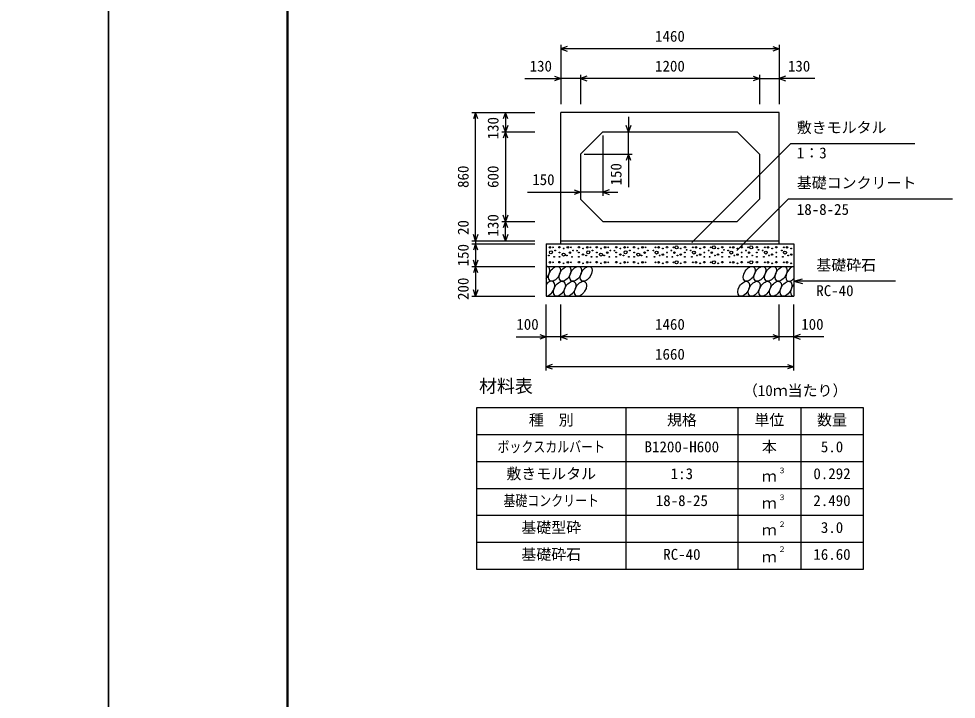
# Model space of a CAD drawing. Units: millimetres, scale not verified. Extents: x -50400 to 50400, y -17820 to 17820.
# Drawn here: x -600 to 5677, y 94 to 4649 of the extents above; entities that cross this region are included whole.
import ezdxf
from ezdxf.enums import TextEntityAlignment as Align

# ---------------------------------------------------------------- set-up
doc = ezdxf.new("R2010")
doc.units = ezdxf.units.MM
doc.header["$LTSCALE"] = 60
for name, color, linetype, lineweight in [('0-0_DIM', 7, 'Continuous', 25), ('0-1_Defpoints', 5, 'Continuous', 25), ('0-2_HATCH', 6, 'Continuous', 25), ('0-3_HYO', 3, 'Continuous', 25), ('0-4_HYO2', 4, 'Continuous', 25), ('0-5_OUTLINE', 3, 'Continuous', 25), ('0-7_TXT', 7, 'Continuous', 25), ('0-8_WAKU', 3, 'Continuous', 25)]:
    doc.layers.add(name, color=color, linetype=linetype, lineweight=lineweight)
doc.styles.add('ＭＳ ゴシック', font='')
doc.styles.get('ＭＳ ゴシック').set_extended_font_data('MS Gothic')

msp = doc.modelspace()

# ---------------------------------------------------------------- linework, layer by layer
at = {"layer": '0-0_DIM'}
for p, q in [((3029.98, 4473.78), (3029.98, 4076.89)), ((4489.98, 4473.78), (4489.98, 4076.89)), ((4489.98, 4448.78), (3029.98, 4448.78)), ((3159.98, 4273.78), (3159.98, 4076.89)), ((4359.98, 4273.78), (4359.98, 4076.89)), ((2789.24, 4248.78), (3029.98, 4248.78)), ((3159.98, 4248.78), (3029.98, 4248.78)), ((4359.98, 4248.78), (3159.98, 4248.78)), ((4359.98, 4248.78), (4489.98, 4248.78)), ((4730.73, 4248.78), (4489.98, 4248.78)), ((2433.88, 4021.89), (2854.98, 4021.89)), ((2458.88, 3161.89), (2458.88, 4021.89)), ((2658.88, 4021.89), (2658.88, 3891.89)), ((3482.46, 3991.89), (3482.46, 3891.89)), ((2633.88, 3891.89), (2854.98, 3891.89)), ((2658.88, 3891.89), (2658.88, 3291.89)), ((3482.46, 3741.89), (3482.46, 3891.89)), ((3309.98, 3866.89), (3309.98, 3463.87)), ((3906.2, 3152.55), (4566.48, 3812.83)), ((5398.89, 3812.83), (4566.48, 3812.83)), ((3184.98, 3741.89), (3507.46, 3741.89)), ((3482.46, 3741.89), (3482.46, 3521.01)), ((2805.88, 3488.87), (3159.98, 3488.87)), ((3309.98, 3488.87), (3159.98, 3488.87)), ((3309.98, 3488.87), (3409.98, 3488.87)), ((4208.01, 3098.16), (4552.07, 3442.22)), ((5651.62, 3442.22), (4552.07, 3442.22)), ((2633.88, 3291.89), (2854.98, 3291.89)), ((2658.88, 3161.89), (2658.88, 3291.89)), ((2433.88, 3161.89), (2854.98, 3161.89)), ((2433.88, 3141.89), (2854.98, 3141.89)), ((2458.88, 3161.89), (2458.88, 3141.89)), ((2458.88, 3141.89), (2458.88, 2991.89)), ((2433.88, 2991.89), (2854.98, 2991.89)), ((2458.88, 2991.89), (2458.88, 2791.89)), ((4589.98, 2891.89), (4647.94, 2907.42)), ((5269.79, 2891.89), (4589.98, 2891.89)), ((4589.98, 2891.89), (4647.94, 2876.36)), ((2433.88, 2791.89), (2854.98, 2791.89)), ((2929.98, 2295.28), (2929.98, 2736.89)), ((3029.98, 2495.28), (3029.98, 2736.89)), ((4489.98, 2495.28), (4489.98, 2736.89)), ((4489.98, 2495.28), (4489.98, 2736.89)), ((4589.98, 2295.28), (4589.98, 2736.89)), ((2730.44, 2520.28), (2929.98, 2520.28)), ((3029.98, 2520.28), (2929.98, 2520.28)), ((4489.98, 2520.28), (3029.98, 2520.28)), ((4589.98, 2520.28), (4489.98, 2520.28)), ((4789.53, 2520.28), (4589.98, 2520.28)), ((4589.98, 2320.28), (2929.98, 2320.28))]:
    msp.add_line(p, q, dxfattribs=at)
for points in [[(3072.27, 4464.17), (3029.98, 4448.78), (3072.27, 4433.39)], [(4447.7, 4464.17), (4489.98, 4448.78), (4447.7, 4433.39)], [(2987.7, 4264.17), (3029.98, 4248.78), (2987.7, 4233.39)], [(3202.27, 4264.17), (3159.98, 4248.78), (3202.27, 4233.39)], [(4317.7, 4264.17), (4359.98, 4248.78), (4317.7, 4233.39)], [(4532.27, 4264.17), (4489.98, 4248.78), (4532.27, 4233.39)], [(2474.27, 3979.6), (2458.88, 4021.89), (2443.49, 3979.6)], [(2674.27, 3979.6), (2658.88, 4021.89), (2643.49, 3979.6)], [(2674.27, 3934.17), (2658.88, 3891.89), (2643.49, 3934.17)], [(2674.27, 3849.6), (2658.88, 3891.89), (2643.49, 3849.6)], [(3497.85, 3934.17), (3482.46, 3891.89), (3467.07, 3934.17)], [(3497.85, 3699.6), (3482.46, 3741.89), (3467.07, 3699.6)], [(3117.7, 3504.26), (3159.98, 3488.87), (3117.7, 3473.48)], [(3352.27, 3504.26), (3309.98, 3488.87), (3352.27, 3473.48)], [(2674.27, 3334.17), (2658.88, 3291.89), (2643.49, 3334.17)], [(2674.27, 3249.6), (2658.88, 3291.89), (2643.49, 3249.6)], [(2474.27, 3204.17), (2458.88, 3161.89), (2443.49, 3204.17)], [(2674.27, 3204.17), (2658.88, 3161.89), (2643.49, 3204.17)], [(2474.27, 3099.6), (2458.88, 3141.89), (2443.49, 3099.6)], [(2474.27, 3034.17), (2458.88, 2991.89), (2443.49, 3034.17)], [(2474.27, 2949.6), (2458.88, 2991.89), (2443.49, 2949.6)], [(2474.27, 2834.17), (2458.88, 2791.89), (2443.49, 2834.17)], [(2887.7, 2535.67), (2929.98, 2520.28), (2887.7, 2504.88)], [(3072.27, 2535.67), (3029.98, 2520.28), (3072.27, 2504.88)], [(4447.7, 2535.67), (4489.98, 2520.28), (4447.7, 2504.88)], [(4632.27, 2535.67), (4589.98, 2520.28), (4632.27, 2504.88)], [(2972.27, 2335.67), (2929.98, 2320.28), (2972.27, 2304.88)], [(4547.7, 2335.67), (4589.98, 2320.28), (4547.7, 2304.88)]]:
    msp.add_lwpolyline(points, dxfattribs=at)
at = {"layer": '0-1_Defpoints'}
for points in [[(-50400, -17820), (0, -17820), (0, 17820), (-50400, 17820)], [(0, -17820), (50400, -17820), (50400, 17820), (0, 17820)]]:
    msp.add_lwpolyline(points, close=True, dxfattribs=at)
at = {"layer": '0-2_HATCH'}
for centre, radius in [((2956.02, 3119.07), 5), ((2962.56, 3086.05), 10), ((2977.05, 3119.07), 2.5), ((2991.07, 3098.05), 2.5), ((3019.95, 3119.94), 5), ((3019.95, 3084.05), 2.5), ((3047.99, 3070.92), 10), ((3047.99, 3112.06), 2.5), ((3076.02, 3119.07), 5), ((3090.04, 3084.05), 5), ((3097.05, 3119.07), 2.5), ((3111.07, 3098.05), 2.5), ((3137.53, 3097.15), 2.5), ((3149.95, 3119.94), 5), ((3149.95, 3084.05), 2.5), ((3177.99, 3070.92), 5), ((3177.99, 3112.06), 2.5), ((3206.02, 3119.07), 5), ((3212.56, 3086.05), 10), ((3227.05, 3119.07), 2.5), ((3241.07, 3098.05), 2.5), ((3269.95, 3119.94), 5), ((3269.95, 3084.05), 2.5), ((3297.99, 3070.92), 10), ((3297.99, 3112.06), 2.5), ((3326.02, 3119.07), 5), ((3340.04, 3084.05), 5), ((3347.05, 3119.07), 2.5), ((3361.07, 3098.05), 2.5), ((3387.53, 3097.15), 2.5), ((3399.95, 3119.94), 5), ((3399.95, 3084.05), 2.5), ((3427.99, 3070.92), 5), ((3427.99, 3112.06), 2.5), ((3456.02, 3119.07), 5), ((3462.56, 3086.05), 10), ((3477.05, 3119.07), 2.5), ((3491.07, 3098.05), 2.5), ((3519.95, 3119.94), 5), ((3519.95, 3084.05), 2.5), ((3547.99, 3070.92), 10), ((3547.99, 3112.06), 2.5), ((3576.02, 3119.07), 5), ((3590.04, 3084.05), 5), ((3597.05, 3119.07), 2.5), ((3611.07, 3098.05), 2.5), ((3648.89, 3098.05), 2.5), ((3669.92, 3084.05), 10), ((3662.91, 3119.07), 2.5), ((3683.94, 3119.07), 5), ((3711.98, 3070.92), 5), ((3711.98, 3112.06), 2.5), ((3740.01, 3119.94), 5), ((3740.01, 3084.05), 2.5), ((3768.89, 3098.05), 2.5), ((3782.91, 3119.07), 2.5), ((3789.92, 3084.05), 5), ((3803.94, 3119.07), 10), ((3831.98, 3070.92), 5), ((3831.98, 3112.06), 2.5), ((3860.01, 3119.94), 5), ((3860.01, 3084.05), 2.5), ((3871.35, 3102.37), 2.5), ((3898.89, 3098.05), 2.5), ((3919.92, 3084.05), 10), ((3912.91, 3119.07), 2.5), ((3933.94, 3119.07), 5), ((3961.98, 3070.92), 5), ((3961.98, 3112.06), 2.5), ((3990.01, 3119.94), 5), ((3990.01, 3084.05), 2.5), ((4018.89, 3098.05), 2.5), ((4032.91, 3119.07), 2.5), ((4039.92, 3084.05), 5), ((4053.94, 3119.07), 10), ((4081.98, 3070.92), 5), ((4081.98, 3112.06), 2.5), ((4110.01, 3119.94), 5), ((4110.01, 3084.05), 2.5), ((4121.35, 3102.37), 2.5), ((4148.89, 3098.05), 2.5), ((4169.92, 3084.05), 10), ((4162.91, 3119.07), 2.5), ((4183.94, 3119.07), 5), ((4211.98, 3070.92), 5), ((4211.98, 3112.06), 2.5), ((4240.01, 3119.94), 5), ((4240.01, 3084.05), 2.5), ((4268.89, 3098.05), 2.5), ((4282.91, 3119.07), 2.5), ((4289.92, 3084.05), 5), ((4303.94, 3119.07), 10), ((4341.84, 3119.94), 5), ((4341.84, 3084.05), 2.5), ((4353.18, 3102.37), 2.5), ((4380.71, 3098.05), 2.5), ((4401.74, 3084.05), 10), ((4394.73, 3119.07), 2.5), ((4415.76, 3119.07), 5), ((4443.8, 3070.92), 5), ((4443.8, 3112.06), 2.5), ((4471.84, 3119.94), 5), ((4471.84, 3084.05), 2.5), ((4508.78, 3098.05), 2.5), ((4529.81, 3084.05), 10), ((4522.79, 3119.07), 2.5), ((4543.83, 3119.07), 5), ((4571.86, 3070.92), 5), ((4571.86, 3112.06), 2.5), ((2949.01, 3063.91), 2.5), ((2956.02, 3019.07), 5), ((2977.05, 3019.07), 2.5), ((2984.06, 3056.04), 2.5), ((3019.95, 3019.94), 5), ((3019.95, 3056.04), 2.5), ((3047.99, 3012.06), 2.5), ((3069.01, 3063.91), 2.5), ((3076.02, 3019.07), 5), ((3097.05, 3019.07), 2.5), ((3104.06, 3056.04), 2.5), ((3149.95, 3019.94), 5), ((3149.95, 3056.04), 2.5), ((3177.99, 3012.06), 2.5), ((3199.01, 3063.91), 2.5), ((3206.02, 3019.07), 5), ((3227.05, 3019.07), 2.5), ((3234.06, 3056.04), 2.5), ((3269.95, 3019.94), 5), ((3269.95, 3056.04), 2.5), ((3297.99, 3012.06), 2.5), ((3319.01, 3063.91), 2.5), ((3326.02, 3019.07), 5), ((3347.05, 3019.07), 2.5), ((3354.06, 3056.04), 2.5), ((3399.95, 3019.94), 5), ((3399.95, 3056.04), 2.5), ((3427.99, 3012.06), 2.5), ((3449.01, 3063.91), 2.5), ((3456.02, 3019.07), 5), ((3477.05, 3019.07), 2.5), ((3484.06, 3056.04), 2.5), ((3519.95, 3019.94), 5), ((3519.95, 3056.04), 2.5), ((3547.99, 3012.06), 2.5), ((3569.01, 3063.91), 2.5), ((3576.02, 3019.07), 5), ((3597.05, 3019.07), 2.5), ((3604.06, 3056.04), 2.5), ((3655.9, 3056.04), 2.5), ((3662.91, 3019.07), 2.5), ((3683.94, 3019.07), 5), ((3690.95, 3063.91), 2.5), ((3711.98, 3012.06), 2.5), ((3740.01, 3019.94), 5), ((3740.01, 3056.04), 2.5), ((3775.9, 3056.04), 2.5), ((3782.91, 3019.07), 2.5), ((3803.94, 3019.07), 10), ((3810.95, 3063.91), 2.5), ((3831.98, 3012.06), 2.5), ((3860.01, 3019.94), 5), ((3860.01, 3056.04), 2.5), ((3905.9, 3056.04), 2.5), ((3912.91, 3019.07), 2.5), ((3933.94, 3019.07), 5), ((3940.95, 3063.91), 2.5), ((3961.98, 3012.06), 2.5), ((3990.01, 3019.94), 5), ((3990.01, 3056.04), 2.5), ((4025.9, 3056.04), 2.5), ((4032.91, 3019.07), 2.5), ((4053.94, 3019.07), 10), ((4060.95, 3063.91), 2.5), ((4081.98, 3012.06), 2.5), ((4110.01, 3019.94), 5), ((4110.01, 3056.04), 2.5), ((4155.9, 3056.04), 2.5), ((4162.91, 3019.07), 2.5), ((4183.94, 3019.07), 5), ((4190.95, 3063.91), 2.5), ((4211.98, 3012.06), 2.5), ((4240.01, 3019.94), 5), ((4240.01, 3056.04), 2.5), ((4275.9, 3056.04), 2.5), ((4282.91, 3019.07), 2.5), ((4303.94, 3019.07), 10), ((4310.95, 3063.91), 2.5), ((4341.84, 3019.94), 5), ((4341.84, 3056.04), 2.5), ((4387.72, 3056.04), 2.5), ((4394.73, 3019.07), 2.5), ((4415.76, 3019.07), 5), ((4422.77, 3063.91), 2.5), ((4443.8, 3012.06), 2.5), ((4471.84, 3019.94), 5), ((4471.84, 3056.04), 2.5), ((4515.79, 3056.04), 2.5), ((4522.79, 3019.07), 2.5), ((4543.83, 3019.07), 5), ((4550.83, 3063.91), 2.5), ((4571.86, 3012.06), 2.5)]:
    msp.add_circle(centre, radius, dxfattribs=at)
for centre, start_param, end_param in [((2915.33, 2941.88), 4.3355439, 6.7245934), ((4574.54, 2941.88), 0.4199491, 4.357003), ((2948.58, 2841.89), 3.4740877, 7.5860497), ((4607.79, 2841.89), 1.2805297, 3.4964223)]:
    msp.add_ellipse(centre, major_axis=(29.09, 47.08), ratio=0.5792, start_param=start_param, end_param=end_param, dxfattribs=at)
for centre in [(2986.29, 2941.88), (3057.24, 2941.88), (3128.2, 2941.88), (3199.15, 2941.88), (4290.71, 2941.88), (4361.67, 2941.88), (4432.63, 2941.88), (4503.58, 2941.88), (3019.53, 2841.89), (3090.49, 2841.89), (3161.45, 2841.89), (4253.01, 2841.89), (4323.96, 2841.89), (4394.92, 2841.89), (4465.87, 2841.89), (4536.83, 2841.89)]:
    msp.add_ellipse(centre, major_axis=(29.09, 47.08), ratio=0.5792, dxfattribs=at)
at = {"layer": '0-3_HYO'}
for p, q in [((3464.98, 2045.28), (3464.98, 965.28)), ((4214.98, 2045.28), (4214.98, 965.28)), ((4634.98, 2045.28), (4634.98, 965.28)), ((2464.98, 1865.28), (5054.98, 1865.28))]:
    msp.add_line(p, q, dxfattribs=at)
msp.add_lwpolyline([(2464.98, 965.28), (5054.98, 965.28), (5054.98, 2045.28), (2464.98, 2045.28)], close=True, dxfattribs=at)
at = {"layer": '0-4_HYO2'}
for p, q in [((2464.98, 1685.28), (5054.98, 1685.28)), ((2464.98, 1505.28), (5054.98, 1505.28)), ((2464.98, 1325.28), (5054.98, 1325.28)), ((2464.98, 1145.28), (5054.98, 1145.28))]:
    msp.add_line(p, q, dxfattribs=at)
at = {"layer": '0-5_OUTLINE'}
for p, q in [((4489.98, 4021.89), (3029.98, 4021.89)), ((3029.98, 3141.89), (3029.98, 4021.89)), ((4489.98, 3141.89), (4489.98, 4021.89)), ((3309.98, 3891.89), (3159.98, 3741.89)), ((3309.98, 3891.89), (4209.98, 3891.89)), ((4359.98, 3741.89), (4209.98, 3891.89)), ((3159.98, 3741.89), (3159.98, 3441.89)), ((4359.98, 3741.89), (4359.98, 3441.89)), ((3309.98, 3291.89), (3159.98, 3441.89)), ((4209.98, 3291.89), (4359.98, 3441.89)), ((3309.98, 3291.89), (4209.98, 3291.89)), ((2929.98, 3141.89), (2929.98, 2791.89)), ((2929.98, 3141.89), (4589.98, 3141.89)), ((3029.98, 3161.89), (4489.98, 3161.89)), ((4589.98, 3141.89), (4589.98, 2791.89)), ((2929.98, 2991.89), (4589.98, 2991.89)), ((2929.98, 2791.89), (4589.98, 2791.89))]:
    msp.add_line(p, q, dxfattribs=at)
at = {"layer": '0-8_WAKU', "lineweight": 50}
msp.add_lwpolyline([(1200, -16620), (49200, -16620), (49200, 16620), (1200, 16620)], close=True, dxfattribs=at)

# ---------------------------------------------------------------- texts
at = {"layer": '0-0_DIM', "style": 'ＭＳ ゴシック'}
for s, p in [('1460', (3659.98, 4473.78)), ('130', (2820.34, 4273.78)), ('1200', (3659.98, 4273.78)), ('130', (4549.62, 4273.78)), ('敷きモルタル', (4609.33, 3862.83)), ('1：3', (4609.33, 3692.72)), ('150', (2837.84, 3513.87)), ('基礎コンクリート', (4609.33, 3492.22)), ('18-8-25', (4609.33, 3314.59)), ('基礎砕石', (4739.72, 2941.89)), ('RC-40', (4739.72, 2770.51)), ('100', (2731.34, 2545.28)), ('1460', (3659.98, 2545.28)), ('100', (4638.62, 2545.28)), ('1660', (3659.98, 2345.28))]:
    msp.add_text(s, height=73.31, dxfattribs=at).set_placement(p, align=Align.BOTTOM_LEFT)
for s, p in [('130', (2633.88, 3841.89)), ('860', (2433.88, 3516.89)), ('600', (2633.88, 3516.89)), ('150', (3457.46, 3533.39)), ('130', (2633.88, 3191.89)), ('20', (2433.88, 3201.96)), ('150', (2433.88, 2991.89)), ('200', (2433.88, 2766.89))]:
    msp.add_text(s, height=73.31, rotation=90, dxfattribs=at).set_placement(p, align=Align.BOTTOM_LEFT)
at = {"layer": '0-7_TXT', "style": 'ＭＳ ゴシック'}
for s, height, p in [('材料表', 87.98, (2481.65, 2120.28)), ('（10ｍ当たり）', 73.31, (4248.31, 2101.94)), ('種\u3000別', 73.31, (2814.98, 1905.28)), ('規格', 73.31, (3739.98, 1905.28)), ('単位', 73.31, (4324.98, 1905.28)), ('数量', 73.31, (4744.98, 1905.28)), ('B1200-H600', 73.31, (3589.98, 1725.28)), ('本', 73.31, (4374.98, 1725.28)), ('5.0', 73.31, (4769.98, 1725.28)), ('敷きモルタル', 73.31, (2664.98, 1545.28)), ('1:3', 73.31, (3764.98, 1545.28)), ('３', 36.66, (4484.22, 1595.89)), ('0.292', 73.31, (4719.98, 1545.28)), ('ｍ', 73.31, (4374.98, 1528.61)), ('18-8-25', 73.31, (3664.98, 1365.28)), ('３', 36.66, (4484.22, 1415.89)), ('2.490', 73.31, (4719.98, 1365.28)), ('ｍ', 73.31, (4374.98, 1348.61)), ('基礎型砕', 73.31, (2764.98, 1185.28)), ('２', 36.66, (4484.22, 1235.89)), ('3.0', 73.31, (4769.98, 1185.28)), ('ｍ', 73.31, (4374.98, 1168.61)), ('基礎砕石', 73.31, (2764.98, 1005.28)), ('RC-40', 73.31, (3714.98, 1005.28)), ('２', 36.66, (4484.22, 1069.22)), ('16.60', 73.31, (4719.98, 1005.28)), ('ｍ', 73.31, (4374.98, 988.61))]:
    msp.add_text(s, height=height, dxfattribs=at).set_placement(p, align=Align.BOTTOM_LEFT)
at = {"layer": '0-7_TXT', "style": 'ＭＳ ゴシック', "width": 0.8}
for s, p in [('ボックスカルバート', (2604.98, 1725.28)), ('基礎コンクリート', (2644.98, 1365.28))]:
    msp.add_text(s, height=73.31, dxfattribs=at).set_placement(p, align=Align.BOTTOM_LEFT)

doc.saveas('drawing.dxf')
